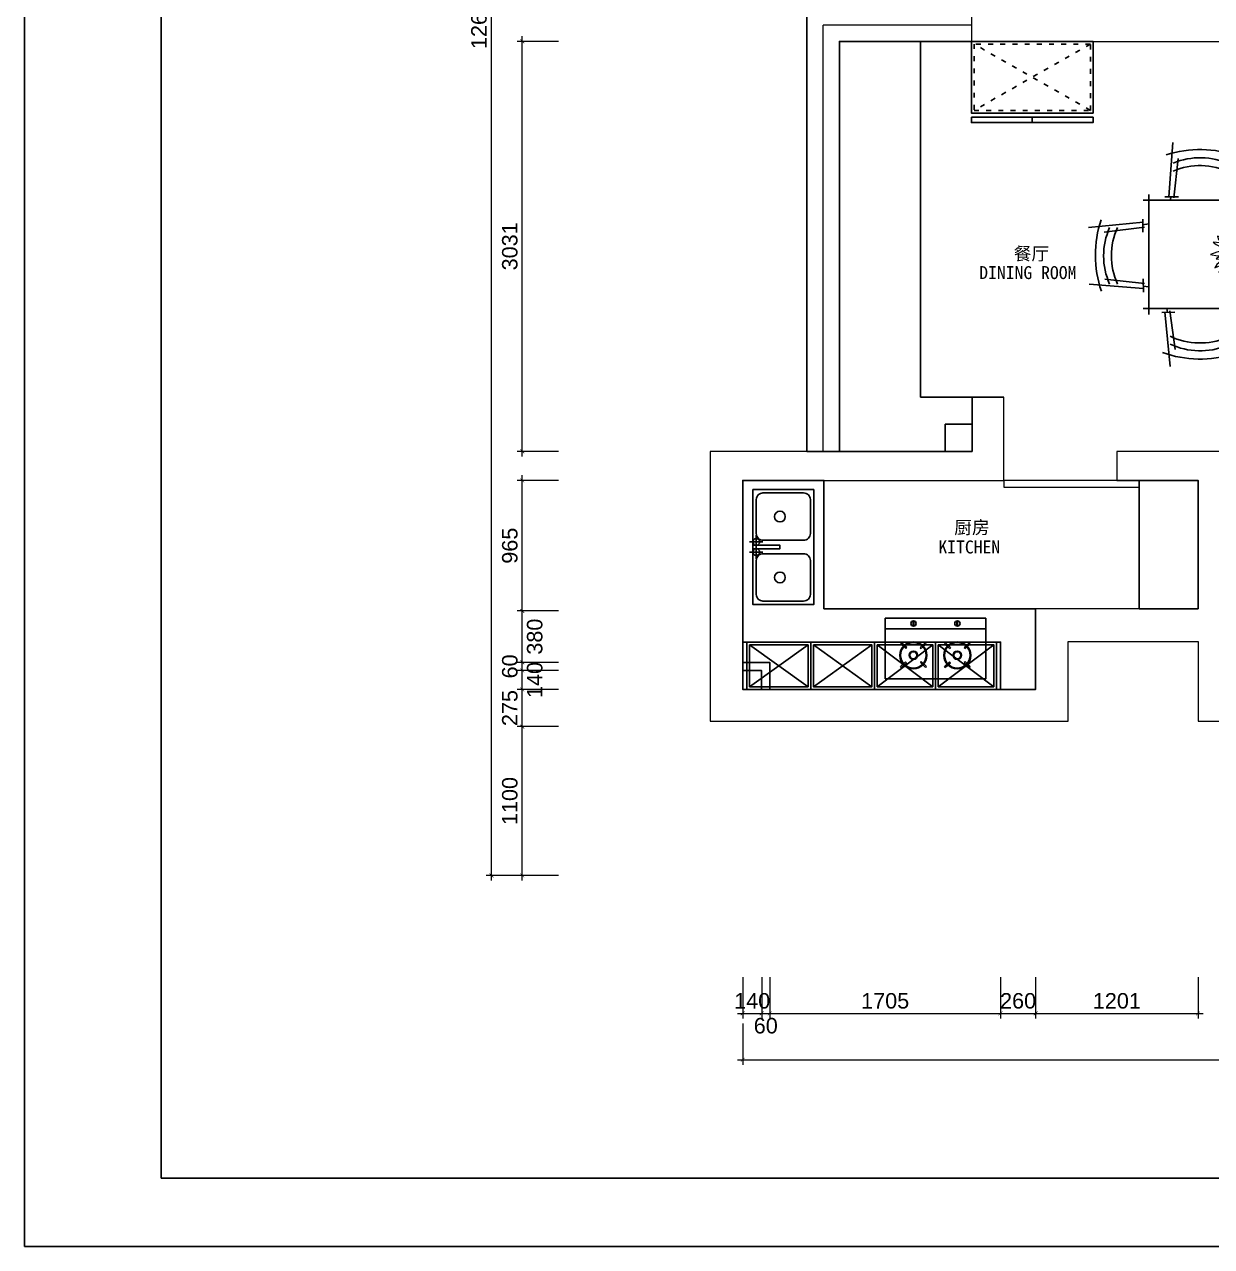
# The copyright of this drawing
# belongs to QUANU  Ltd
# Model space of a CAD drawing. Header units: millimetres. Extents: x 52288 to 100065, y -25566 to 18368.
# Drawn here: x 74865 to 83638, y 548 to 9581 of the extents above; entities that cross this region are included whole.
import ezdxf

# ---------------------------------------------------------------- set-up
doc = ezdxf.new("R2010")
doc.units = ezdxf.units.MM
doc.linetypes.add('ACAD_ISO03W100', pattern=[30, 12, -18])
doc.layers.get('0').update_dxf_attribs({"color": 255})
for name, color, linetype in [('FF-FIXT', 31, 'Continuous'), ('SH-尺寸标注', 32, 'Continuous'), ('图框', 4, 'Continuous')]:
    doc.layers.add(name, color=color, linetype=linetype)
for name, color, linetype, lineweight in [('QUOTE_DOOR', 2, 'Continuous', 13), ('QUOTE_TEXT', 4, 'Continuous', 13), ('QUOTE_WALL', 255, 'Continuous', 13), ('QUOTE_WINDOW', 60, 'Continuous', 13)]:
    doc.layers.add(name, color=color, linetype=linetype, lineweight=lineweight)
doc.styles.add('DIM', font='txt')
doc.styles.get("Standard").update_dxf_attribs({"font": 'arial.ttf'})
doc.dimstyles.new('D_16_2.35', dxfattribs={"dimtxt": 114.285719, "dimasz": 28.57143, "dimexe": 38.09524, "dimexo": 0, "dimgap": 0, "dimtad": 1, "dimdec": 0, "dimzin": 1, "dimdsep": 46, "dimtxsty": 'Standard', "dimblk": 'ARCHTICK', "dimcen": 0.09, "dimdle": 38.09524, "dimclrd": 32, "dimclre": 32, "dimclrt": 2, "dimadec": 0, "dimazin": 0, "dimtfac": 1, "dimtdec": 4, "dimtix": 1, "dimtmove": 2, "dimatfit": 3, "dimfxl": 268.57143, "dimfxlon": 1, "dimtolj": 1, "dimtzin": 0, "dimlwd": 9, "dimlwe": 9, "dimarcsym": 0})

# ---------------------------------------------------------------- blocks, each defined once
blk = doc.blocks.new('_Frame1752725')
at = {"layer": '图框', "linetype": 'Continuous'}
for p, q in [((32201, 1364), (32201, 43368)), ((34582, 2554), (34582, 42177)), ((90410, 2554), (34582, 2554)), ((91601, 1364), (32201, 1364))]:
    blk.add_line(p, q, dxfattribs=at)
blk = doc.blocks.new('_ArchTick')
at = {"color": 0, "linetype": 'ByBlock', "const_width": 0.15}
blk.add_lwpolyline([(-0.5, -0.5), (0.5, 0.5)], dxfattribs=at)
blk = doc.blocks.new('*D47')
at = {"layer": 'Defpoints', "color": 0, "linetype": 'Continuous', "transparency": 16777216}
for p in [(80172.9, 2197.6), (91758.9, 2197.6), (91758.9, 1929.1)]:
    blk.add_point(p, dxfattribs=at)
at = {"layer": 'SH-尺寸标注', "color": 32, "linetype": 'Continuous', "lineweight": 9, "transparency": 16777216}
for p, q in [((80172.9, 2197.6), (80172.9, 1891)), ((91758.9, 2197.6), (91758.9, 1891)), ((80134.8, 1929.1), (91797, 1929.1))]:
    blk.add_line(p, q, dxfattribs=at)
at = {"layer": 'SH-尺寸标注', "color": 32, "linetype": 'Continuous', "lineweight": 9, "transparency": 16777216, "xscale": 28.57142986910685, "yscale": 28.57142986910685, "zscale": 28.57142986910685, "rotation": 180}
blk.add_blockref('_ArchTick', (80172.9, 1929.1), dxfattribs=at)
at = {"layer": 'SH-尺寸标注', "color": 32, "linetype": 'Continuous', "lineweight": 9, "transparency": 16777216, "xscale": 28.57142986910685, "yscale": 28.57142986910685, "zscale": 28.57142986910685}
blk.add_blockref('_ArchTick', (91758.9, 1929.1), dxfattribs=at)
at = {"layer": 'SH-尺寸标注', "color": 2, "linetype": 'Continuous', "transparency": 16777216, "insert": (85965.9, 2021), "char_height": 114.29, "attachment_point": 5}
blk.add_mtext('\\A1;11586', dxfattribs=at)
blk = doc.blocks.new('*D48')
at = {"layer": 'Defpoints', "color": 0, "linetype": 'Continuous', "transparency": 16777216}
for p in [(78316.3, 15951.3), (78584.9, 15951.3), (78584.9, 3291.3)]:
    blk.add_point(p, dxfattribs=at)
at = {"layer": 'SH-尺寸标注', "color": 32, "linetype": 'Continuous', "lineweight": 9, "transparency": 16777216}
for p, q in [((78316.3, 3253.2), (78316.3, 15989.4)), ((78584.9, 15951.3), (78278.2, 15951.3)), ((78584.9, 3291.3), (78278.2, 3291.3))]:
    blk.add_line(p, q, dxfattribs=at)
at = {"layer": 'SH-尺寸标注', "color": 32, "linetype": 'Continuous', "lineweight": 9, "transparency": 16777216, "xscale": 28.57142986910685, "yscale": 28.57142986910685, "zscale": 28.57142986910685}
for p, rotation in [((78316.3, 15951.3), 90), ((78316.3, 3291.3), 270)]:
    blk.add_blockref('_ArchTick', p, dxfattribs=dict(at, rotation=rotation))
at = {"layer": 'SH-尺寸标注', "color": 2, "linetype": 'Continuous', "transparency": 16777216, "insert": (78224.3, 9621.3), "char_height": 114.29, "attachment_point": 5, "rotation": 90}
blk.add_mtext('\\A1;12660', dxfattribs=at)
blk = doc.blocks.new('*D50')
at = {"layer": 'Defpoints', "color": 0, "linetype": 'Continuous', "transparency": 16777216}
for p in [(78544.2, 4391.3), (78812.8, 4391.3), (78812.8, 3291.3)]:
    blk.add_point(p, dxfattribs=at)
at = {"layer": 'SH-尺寸标注', "color": 32, "linetype": 'Continuous', "lineweight": 9, "transparency": 16777216}
for p, q in [((78544.2, 3253.2), (78544.2, 4429.4)), ((78812.8, 4391.3), (78506.2, 4391.3)), ((78812.8, 3291.3), (78506.2, 3291.3))]:
    blk.add_line(p, q, dxfattribs=at)
at = {"layer": 'SH-尺寸标注', "color": 32, "linetype": 'Continuous', "lineweight": 9, "transparency": 16777216, "xscale": 28.57142986910685, "yscale": 28.57142986910685, "zscale": 28.57142986910685}
for p, rotation in [((78544.2, 4391.3), 90), ((78544.2, 3291.3), 270)]:
    blk.add_blockref('_ArchTick', p, dxfattribs=dict(at, rotation=rotation))
at = {"layer": 'SH-尺寸标注', "color": 2, "linetype": 'Continuous', "transparency": 16777216, "insert": (78452.3, 3841.3), "char_height": 114.29, "attachment_point": 5, "rotation": 90}
blk.add_mtext('\\A1;1100', dxfattribs=at)
blk = doc.blocks.new('*D51')
at = {"layer": 'Defpoints', "color": 0, "linetype": 'Continuous', "transparency": 16777216}
for p in [(78544.2, 4665.8), (78812.8, 4665.8), (78812.8, 4391.3)]:
    blk.add_point(p, dxfattribs=at)
at = {"layer": 'SH-尺寸标注', "color": 32, "linetype": 'Continuous', "lineweight": 9, "transparency": 16777216}
for p, q in [((78544.2, 4353.2), (78544.2, 4703.9)), ((78812.8, 4665.8), (78506.2, 4665.8)), ((78812.8, 4391.3), (78506.2, 4391.3))]:
    blk.add_line(p, q, dxfattribs=at)
at = {"layer": 'SH-尺寸标注', "color": 32, "linetype": 'Continuous', "lineweight": 9, "transparency": 16777216, "xscale": 28.57142986910685, "yscale": 28.57142986910685, "zscale": 28.57142986910685}
for p, rotation in [((78544.2, 4665.8), 90), ((78544.2, 4391.3), 270)]:
    blk.add_blockref('_ArchTick', p, dxfattribs=dict(at, rotation=rotation))
at = {"layer": 'SH-尺寸标注', "color": 2, "linetype": 'Continuous', "transparency": 16777216, "insert": (78452.3, 4528.6), "char_height": 114.29, "attachment_point": 5, "rotation": 90}
blk.add_mtext('\\A1;275', dxfattribs=at)
blk = doc.blocks.new('*D52')
at = {"layer": 'Defpoints', "color": 0, "linetype": 'Continuous', "transparency": 16777216}
for p in [(78544.2, 4806.3), (78812.8, 4806.3), (78812.8, 4665.8)]:
    blk.add_point(p, dxfattribs=at)
at = {"layer": 'SH-尺寸标注', "color": 32, "linetype": 'Continuous', "lineweight": 9, "transparency": 16777216}
for p, q in [((78812.8, 4806.3), (78506.2, 4806.3)), ((78544.2, 4627.7), (78544.2, 4844.4)), ((78812.8, 4665.8), (78506.2, 4665.8))]:
    blk.add_line(p, q, dxfattribs=at)
at = {"layer": 'SH-尺寸标注', "color": 32, "linetype": 'Continuous', "lineweight": 9, "transparency": 16777216, "xscale": 28.57142986910685, "yscale": 28.57142986910685, "zscale": 28.57142986910685}
for p, rotation in [((78544.2, 4806.3), 90), ((78544.2, 4665.8), 270)]:
    blk.add_blockref('_ArchTick', p, dxfattribs=dict(at, rotation=rotation))
at = {"layer": 'SH-尺寸标注', "color": 2, "linetype": 'Continuous', "transparency": 16777216, "insert": (78636.2, 4736.1), "char_height": 114.29, "attachment_point": 5, "rotation": 90}
blk.add_mtext('\\A1;140', dxfattribs=at)
blk = doc.blocks.new('*D53')
at = {"layer": 'Defpoints', "color": 0, "linetype": 'Continuous', "transparency": 16777216}
for p in [(78544.2, 4866.3), (78812.8, 4866.3), (78812.8, 4806.3)]:
    blk.add_point(p, dxfattribs=at)
at = {"layer": 'SH-尺寸标注', "color": 32, "linetype": 'Continuous', "lineweight": 9, "transparency": 16777216}
for p, q in [((78544.2, 4768.2), (78544.2, 4904.4)), ((78812.8, 4866.3), (78506.2, 4866.3)), ((78812.8, 4806.3), (78506.2, 4806.3))]:
    blk.add_line(p, q, dxfattribs=at)
at = {"layer": 'SH-尺寸标注', "color": 32, "linetype": 'Continuous', "lineweight": 9, "transparency": 16777216, "xscale": 28.57142986910685, "yscale": 28.57142986910685, "zscale": 28.57142986910685}
for p, rotation in [((78544.2, 4866.3), 90), ((78544.2, 4806.3), 270)]:
    blk.add_blockref('_ArchTick', p, dxfattribs=dict(at, rotation=rotation))
at = {"layer": 'SH-尺寸标注', "color": 2, "linetype": 'Continuous', "transparency": 16777216, "insert": (78452.3, 4836.3), "char_height": 114.29, "attachment_point": 5, "rotation": 90}
blk.add_mtext('\\A1;60', dxfattribs=at)
blk = doc.blocks.new('*D54')
at = {"layer": 'Defpoints', "color": 0, "linetype": 'Continuous', "transparency": 16777216}
for p in [(78544.2, 5246.3), (78812.8, 5246.3), (78812.8, 4866.3)]:
    blk.add_point(p, dxfattribs=at)
at = {"layer": 'SH-尺寸标注', "color": 32, "linetype": 'Continuous', "lineweight": 9, "transparency": 16777216}
for p, q in [((78812.8, 5246.3), (78506.2, 5246.3)), ((78544.2, 4828.2), (78544.2, 5284.4)), ((78812.8, 4866.3), (78506.2, 4866.3))]:
    blk.add_line(p, q, dxfattribs=at)
at = {"layer": 'SH-尺寸标注', "color": 32, "linetype": 'Continuous', "lineweight": 9, "transparency": 16777216, "xscale": 28.57142986910685, "yscale": 28.57142986910685, "zscale": 28.57142986910685}
for p, rotation in [((78544.2, 5246.3), 90), ((78544.2, 4866.3), 270)]:
    blk.add_blockref('_ArchTick', p, dxfattribs=dict(at, rotation=rotation))
at = {"layer": 'SH-尺寸标注', "color": 2, "linetype": 'Continuous', "transparency": 16777216, "insert": (78636.2, 5056.3), "char_height": 114.29, "attachment_point": 5, "rotation": 90}
blk.add_mtext('\\A1;380', dxfattribs=at)
blk = doc.blocks.new('*D55')
at = {"layer": 'Defpoints', "color": 0, "linetype": 'Continuous', "transparency": 16777216}
for p in [(78544.2, 6210.8), (78812.8, 6210.8), (78812.8, 5246.3)]:
    blk.add_point(p, dxfattribs=at)
at = {"layer": 'SH-尺寸标注', "color": 32, "linetype": 'Continuous', "lineweight": 9, "transparency": 16777216}
for p, q in [((78544.2, 5208.2), (78544.2, 6248.9)), ((78812.8, 6210.8), (78506.2, 6210.8)), ((78812.8, 5246.3), (78506.2, 5246.3))]:
    blk.add_line(p, q, dxfattribs=at)
at = {"layer": 'SH-尺寸标注', "color": 32, "linetype": 'Continuous', "lineweight": 9, "transparency": 16777216, "xscale": 28.57142986910685, "yscale": 28.57142986910685, "zscale": 28.57142986910685}
for p, rotation in [((78544.2, 6210.8), 90), ((78544.2, 5246.3), 270)]:
    blk.add_blockref('_ArchTick', p, dxfattribs=dict(at, rotation=rotation))
at = {"layer": 'SH-尺寸标注', "color": 2, "linetype": 'Continuous', "transparency": 16777216, "insert": (78452.3, 5728.6), "char_height": 114.29, "attachment_point": 5, "rotation": 90}
blk.add_mtext('\\A1;965', dxfattribs=at)
blk = doc.blocks.new('*D56')
at = {"layer": 'Defpoints', "color": 0, "linetype": 'Continuous', "transparency": 16777216}
for p in [(78544.2, 9456.3), (78812.8, 9456.3), (78812.8, 6425.8)]:
    blk.add_point(p, dxfattribs=at)
at = {"layer": 'SH-尺寸标注', "color": 32, "linetype": 'Continuous', "lineweight": 9, "transparency": 16777216}
for p, q in [((78544.2, 6387.7), (78544.2, 9494.4)), ((78812.8, 9456.3), (78506.2, 9456.3)), ((78812.8, 6425.8), (78506.2, 6425.8))]:
    blk.add_line(p, q, dxfattribs=at)
at = {"layer": 'SH-尺寸标注', "color": 32, "linetype": 'Continuous', "lineweight": 9, "transparency": 16777216, "xscale": 28.57142986910685, "yscale": 28.57142986910685, "zscale": 28.57142986910685}
for p, rotation in [((78544.2, 9456.3), 90), ((78544.2, 6425.8), 270)]:
    blk.add_blockref('_ArchTick', p, dxfattribs=dict(at, rotation=rotation))
at = {"layer": 'SH-尺寸标注', "color": 2, "linetype": 'Continuous', "transparency": 16777216, "insert": (78452.3, 7941.1), "char_height": 114.29, "attachment_point": 5, "rotation": 90}
blk.add_mtext('\\A1;3031', dxfattribs=at)
blk = doc.blocks.new('*D90')
at = {"layer": 'Defpoints', "color": 0, "linetype": 'Continuous', "transparency": 16777216}
for p in [(80172.9, 2540.6), (80313.4, 2540.6), (80313.4, 2272)]:
    blk.add_point(p, dxfattribs=at)
at = {"layer": 'SH-尺寸标注', "color": 32, "linetype": 'Continuous', "lineweight": 9, "transparency": 16777216}
for p, q in [((80172.9, 2540.6), (80172.9, 2233.9)), ((80313.4, 2540.6), (80313.4, 2233.9)), ((80134.8, 2272), (80351.5, 2272))]:
    blk.add_line(p, q, dxfattribs=at)
at = {"layer": 'SH-尺寸标注', "color": 32, "linetype": 'Continuous', "lineweight": 9, "transparency": 16777216, "xscale": 28.57142986910685, "yscale": 28.57142986910685, "zscale": 28.57142986910685, "rotation": 180}
blk.add_blockref('_ArchTick', (80172.9, 2272), dxfattribs=at)
at = {"layer": 'SH-尺寸标注', "color": 32, "linetype": 'Continuous', "lineweight": 9, "transparency": 16777216, "xscale": 28.57142986910685, "yscale": 28.57142986910685, "zscale": 28.57142986910685}
blk.add_blockref('_ArchTick', (80313.4, 2272), dxfattribs=at)
at = {"layer": 'SH-尺寸标注', "color": 2, "linetype": 'Continuous', "transparency": 16777216, "insert": (80243.1, 2364), "char_height": 114.29, "attachment_point": 5}
blk.add_mtext('\\A1;140', dxfattribs=at)
blk = doc.blocks.new('*D91')
at = {"layer": 'Defpoints', "color": 0, "linetype": 'Continuous', "transparency": 16777216}
for p in [(80313.4, 2540.6), (80373.4, 2540.6), (80373.4, 2272)]:
    blk.add_point(p, dxfattribs=at)
at = {"layer": 'SH-尺寸标注', "color": 32, "linetype": 'Continuous', "lineweight": 9, "transparency": 16777216}
for p, q in [((80313.4, 2540.6), (80313.4, 2233.9)), ((80373.4, 2540.6), (80373.4, 2233.9)), ((80275.3, 2272), (80411.5, 2272))]:
    blk.add_line(p, q, dxfattribs=at)
at = {"layer": 'SH-尺寸标注', "color": 32, "linetype": 'Continuous', "lineweight": 9, "transparency": 16777216, "xscale": 28.57142986910685, "yscale": 28.57142986910685, "zscale": 28.57142986910685, "rotation": 180}
blk.add_blockref('_ArchTick', (80313.4, 2272), dxfattribs=at)
at = {"layer": 'SH-尺寸标注', "color": 32, "linetype": 'Continuous', "lineweight": 9, "transparency": 16777216, "xscale": 28.57142986910685, "yscale": 28.57142986910685, "zscale": 28.57142986910685}
blk.add_blockref('_ArchTick', (80373.4, 2272), dxfattribs=at)
at = {"layer": 'SH-尺寸标注', "color": 2, "linetype": 'Continuous', "transparency": 16777216, "insert": (80343.4, 2180.1), "char_height": 114.29, "attachment_point": 5}
blk.add_mtext('\\A1;60', dxfattribs=at)
blk = doc.blocks.new('*D92')
at = {"layer": 'Defpoints', "color": 0, "linetype": 'Continuous', "transparency": 16777216}
for p in [(80373.4, 2540.6), (82078.4, 2540.6), (82078.4, 2272)]:
    blk.add_point(p, dxfattribs=at)
at = {"layer": 'SH-尺寸标注', "color": 32, "linetype": 'Continuous', "lineweight": 9, "transparency": 16777216}
for p, q in [((80373.4, 2540.6), (80373.4, 2233.9)), ((82078.4, 2540.6), (82078.4, 2233.9)), ((80335.3, 2272), (82116.5, 2272))]:
    blk.add_line(p, q, dxfattribs=at)
at = {"layer": 'SH-尺寸标注', "color": 32, "linetype": 'Continuous', "lineweight": 9, "transparency": 16777216, "xscale": 28.57142986910685, "yscale": 28.57142986910685, "zscale": 28.57142986910685, "rotation": 180}
blk.add_blockref('_ArchTick', (80373.4, 2272), dxfattribs=at)
at = {"layer": 'SH-尺寸标注', "color": 32, "linetype": 'Continuous', "lineweight": 9, "transparency": 16777216, "xscale": 28.57142986910685, "yscale": 28.57142986910685, "zscale": 28.57142986910685}
blk.add_blockref('_ArchTick', (82078.4, 2272), dxfattribs=at)
at = {"layer": 'SH-尺寸标注', "color": 2, "linetype": 'Continuous', "transparency": 16777216, "insert": (81225.9, 2364), "char_height": 114.29, "attachment_point": 5}
blk.add_mtext('\\A1;1705', dxfattribs=at)
blk = doc.blocks.new('*D93')
at = {"layer": 'Defpoints', "color": 0, "linetype": 'Continuous', "transparency": 16777216}
for p in [(82078.4, 2540.6), (82337.9, 2540.6), (82337.9, 2272)]:
    blk.add_point(p, dxfattribs=at)
at = {"layer": 'SH-尺寸标注', "color": 32, "linetype": 'Continuous', "lineweight": 9, "transparency": 16777216}
for p, q in [((82078.4, 2540.6), (82078.4, 2233.9)), ((82337.9, 2540.6), (82337.9, 2233.9)), ((82040.3, 2272), (82376, 2272))]:
    blk.add_line(p, q, dxfattribs=at)
at = {"layer": 'SH-尺寸标注', "color": 32, "linetype": 'Continuous', "lineweight": 9, "transparency": 16777216, "xscale": 28.57142986910685, "yscale": 28.57142986910685, "zscale": 28.57142986910685, "rotation": 180}
blk.add_blockref('_ArchTick', (82078.4, 2272), dxfattribs=at)
at = {"layer": 'SH-尺寸标注', "color": 32, "linetype": 'Continuous', "lineweight": 9, "transparency": 16777216, "xscale": 28.57142986910685, "yscale": 28.57142986910685, "zscale": 28.57142986910685}
blk.add_blockref('_ArchTick', (82337.9, 2272), dxfattribs=at)
at = {"layer": 'SH-尺寸标注', "color": 2, "linetype": 'Continuous', "transparency": 16777216, "insert": (82208.1, 2364), "char_height": 114.29, "attachment_point": 5}
blk.add_mtext('\\A1;260', dxfattribs=at)
blk = doc.blocks.new('*D94')
at = {"layer": 'Defpoints', "color": 0, "linetype": 'Continuous', "transparency": 16777216}
for p in [(82337.9, 2540.6), (83538.4, 2540.6), (83538.4, 2272)]:
    blk.add_point(p, dxfattribs=at)
at = {"layer": 'SH-尺寸标注', "color": 32, "linetype": 'Continuous', "lineweight": 9, "transparency": 16777216}
for p, q in [((82337.9, 2540.6), (82337.9, 2233.9)), ((83538.4, 2540.6), (83538.4, 2233.9)), ((82299.8, 2272), (83576.5, 2272))]:
    blk.add_line(p, q, dxfattribs=at)
at = {"layer": 'SH-尺寸标注', "color": 32, "linetype": 'Continuous', "lineweight": 9, "transparency": 16777216, "xscale": 28.57142986910685, "yscale": 28.57142986910685, "zscale": 28.57142986910685, "rotation": 180}
blk.add_blockref('_ArchTick', (82337.9, 2272), dxfattribs=at)
at = {"layer": 'SH-尺寸标注', "color": 32, "linetype": 'Continuous', "lineweight": 9, "transparency": 16777216, "xscale": 28.57142986910685, "yscale": 28.57142986910685, "zscale": 28.57142986910685}
blk.add_blockref('_ArchTick', (83538.4, 2272), dxfattribs=at)
at = {"layer": 'SH-尺寸标注', "color": 2, "linetype": 'Continuous', "transparency": 16777216, "insert": (82938.1, 2364), "char_height": 114.29, "attachment_point": 5}
blk.add_mtext('\\A1;1201', dxfattribs=at)
blk = doc.blocks.new('A$C707da596')
at = {"color": 4}
for p, q in [((939.3, 852.8), (908.3, 452)), ((1359.5, 857), (1399.1, 452.5)), ((1560, 852.8), (1529.1, 452)), ((1980.3, 857), (2019.8, 452.5)), ((977.4, 736.2), (944.9, 444)), ((1323.9, 730.7), (1362.6, 444.4)), ((1598.1, 736.2), (1565.6, 444)), ((1944.7, 730.7), (1983.4, 444.4)), ((762, 470.5), (762, -417)), ((979.6, 452.7), (880.1, 451.7)), ((924.9, 453.9), (922.2, 426.7)), ((1420.7, 457.2), (1325.3, 456.2)), ((1379.8, 458.5), (1383.7, 426.7)), ((1600.4, 452.7), (1500.8, 451.7)), ((1545.7, 453.9), (1542.9, 426.7)), ((2041.4, 457.2), (1946.1, 456.2)), ((2000.6, 458.5), (2004.5, 426.7)), ((2162, -417), (2162, 470.5)), ((2205.8, 426.7), (718.3, 426.7)), ((715.9, 287.2), (716.9, 191.8)), ((2208.1, 287.2), (2207.2, 191.8)), ((316.1, 226), (720.6, 265.6)), ((432.2, 190.4), (728.7, 229.1)), ((714.6, 246.3), (762, 252.1)), ((2209.4, 246.3), (2162, 252.1)), ((2491.9, 190.4), (2195.4, 229.1)), ((2608, 226), (2203.4, 265.6)), ((436.9, -156.1), (729.1, -188.6)), ((720.4, -153.9), (721.4, -253.4)), ((1440.5, -154.9), (1435.7, -164.7)), ((2487.2, -156.1), (2194.9, -188.6)), ((2203.6, -153.9), (2202.6, -253.4)), ((320.3, -194.2), (721.1, -225.2)), ((719.3, -208.6), (762, -213)), ((2204.8, -208.6), (2162, -213)), ((2603.7, -194.2), (2203, -225.2)), ((718.3, -373.3), (2205.8, -373.3)), ((857.9, -402.3), (953.2, -401.4)), ((919, -802.2), (879.5, -397.6)), ((898.8, -403.6), (895, -373.3)), ((954.7, -675.8), (915.9, -389.6)), ((1299, -397.9), (1398.5, -396.8)), ((1301.2, -681.4), (1333.7, -389.1)), ((1339.3, -797.9), (1370.2, -397.2)), ((1353.7, -399), (1356.3, -373.3)), ((1478.6, -402.3), (1574, -401.4)), ((1539.8, -802.2), (1500.2, -397.6)), ((1519.5, -403.6), (1515.8, -373.3)), ((1575.4, -675.8), (1536.7, -389.6)), ((1919.7, -397.9), (2019.2, -396.8)), ((1921.9, -681.4), (1954.4, -389.1)), ((1960, -797.9), (1991, -397.2)), ((1974.4, -399), (1977, -373.3))]:
    blk.add_line(p, q, dxfattribs=at)
at = {"color": 4, "lineweight": 5}
for p, q in [((1339.6, 212.8), (1333.1, 191.7)), ((1333.1, 191.7), (1338.8, 142.7)), ((1359.8, 172.1), (1339.6, 212.8)), ((1398.5, 226.3), (1380.7, 151.8)), ((1417.4, 188.4), (1398.5, 226.3)), ((1402.6, 109.6), (1413, 183.4)), ((1413, 183.4), (1427.6, 200)), ((1439.7, 185.7), (1422.7, 142)), ((1427.6, 200), (1444.5, 212.8)), ((1450.2, 222.6), (1439.7, 185.7)), ((1444.5, 212.8), (1450.2, 222.6)), ((1451.8, 172.1), (1487.3, 221.1)), ((1487.3, 221.1), (1488.1, 173.6)), ((1308.1, 108.8), (1236.2, 116.3)), ((1236.2, 116.3), (1258, 99.8)), ((1258, 99.8), (1305.7, 77.9)), ((1304.1, 148.7), (1267.7, 160.8)), ((1267.7, 160.8), (1275, 135.9)), ((1275, 135.9), (1300.8, 110.3)), ((1331.5, 132.2), (1304.1, 148.7)), ((1358.1, 80.2), (1308.1, 108.8)), ((1360.5, 107), (1331.5, 132.2)), ((1338.8, 142.7), (1369.4, 92.2)), ((1384.8, 145), (1359.8, 172.1)), ((1369.4, 92.2), (1413.5, 31.3)), ((1400.1, 119.4), (1384.8, 145)), ((1406.6, 76.4), (1400.1, 119.4)), ((1411.4, 90.7), (1408.4, 63.4)), ((1422.7, 142), (1411.4, 90.7)), ((1457.5, 128.4), (1418.1, 49)), ((1420.3, 57.6), (1429.2, 123.1)), ((1429.2, 123.1), (1451.8, 172.1)), ((1459.9, 100.5), (1441.3, 66.6)), ((1451.7, 49), (1484.9, 92.2)), ((1488.1, 173.6), (1457.5, 128.4)), ((1480.9, 139.7), (1459.9, 100.5)), ((1509.1, 164.6), (1480.9, 139.7)), ((1484.9, 92.2), (1509.1, 132.2)), ((1560.8, 91.5), (1488.1, 65.9)), ((1536.6, 135.9), (1500.2, 87)), ((1505.8, 72.1), (1548.7, 102.8)), ((1543, 178.1), (1509.1, 164.6)), ((1509.1, 132.2), (1527.7, 161.5)), ((1527.7, 161.5), (1543, 178.1)), ((1565.6, 154), (1536.6, 135.9)), ((1548.7, 102.8), (1565.6, 154)), ((1597.1, 98.3), (1560.8, 91.5)), ((1591.5, 84.7), (1597.1, 98.3)), ((1263.7, 44), (1216.9, 25.9)), ((1216.9, 25.9), (1269.3, 16.1)), ((1292, 16.1), (1259.7, -6.5)), ((1300.8, 53), (1263.7, 44)), ((1269.3, 16.1), (1318.6, 17.6)), ((1356.5, 47.8), (1300.8, 53)), ((1305.7, 77.9), (1413.5, 31.3)), ((1318.6, 17.6), (1358.1, 28.9)), ((1413.5, 31.3), (1343.6, -2.7)), ((1413.5, 31.3), (1356.5, 47.8)), ((1413.5, 31.3), (1358.1, 80.2)), ((1358.1, 28.9), (1413.5, 31.3)), ((1382.4, -72.8), (1413.5, 31.3)), ((1387.2, -0.5), (1413.5, 31.3)), ((1413.5, 31.3), (1406.6, 76.4)), ((1441.3, 66.6), (1413.5, 31.3)), ((1488.1, 65.9), (1413.5, 31.3)), ((1413.5, 31.3), (1420.3, 57.6)), ((1413.5, 31.3), (1447, 38)), ((1413.5, 31.3), (1439.7, 25.9)), ((1434.9, 9.3), (1413.5, 31.3)), ((1413.5, 31.3), (1434.9, -64.5)), ((1415.5, -28.3), (1413.5, 31.3)), ((1435.7, -34.4), (1413.5, 31.3)), ((1447.8, -9.5), (1434.9, 9.3)), ((1439.7, 25.9), (1485.7, 6.3)), ((1447, 38), (1515.6, 30.4)), ((1492.2, 13.9), (1448.7, 22.1)), ((1465.5, 35.9), (1498.6, 50.8)), ((1518.8, -2), (1471.5, 17.9)), ((1500.2, 87), (1476.8, 61.3)), ((1485.7, 6.3), (1503.5, -36.6)), ((1488.1, 1), (1536.6, -39.6)), ((1535.8, 12.4), (1492.2, 13.9)), ((1498.6, 50.8), (1554.3, 56.8)), ((1515.6, 30.4), (1555.9, 31.9)), ((1531.8, 12.5), (1564, -14)), ((1581.8, 15.4), (1535.8, 12.4)), ((1554.3, 56.8), (1591.5, 84.7)), ((1555.9, 31.9), (1600.4, 25.2)), ((1610, 21.4), (1581.8, 15.4)), ((1600.4, 25.2), (1610, 21.4)), ((1262.9, -48.7), (1250, -73.5)), ((1250, -73.5), (1270.1, -63.8)), ((1259.7, -6.5), (1309.7, -9.5)), ((1309.7, -9.5), (1262.9, -48.7)), ((1270.1, -63.8), (1308.9, -47.2)), ((1296.8, -69.8), (1277.4, -107.5)), ((1313.7, -38.1), (1296.8, -69.8)), ((1298.4, -93.9), (1335.5, -63.8)), ((1309.7, -10.2), (1345.2, -1.2)), ((1343.6, -2.7), (1313.7, -38.1)), ((1335.5, -63.8), (1367, -32.1)), ((1360.6, -69), (1347.7, -106.7)), ((1380.8, -10.6), (1360.6, -69)), ((1361.4, -114.2), (1382.4, -72.8)), ((1367, -32.1), (1387.2, -0.5)), ((1389.6, -100.7), (1401.6, -8.3)), ((1413.9, -112), (1414.7, -75)), ((1414.7, -75), (1415.5, -28.3)), ((1434.9, -64.5), (1447, -97.7)), ((1443.7, -57), (1435.7, -34.4)), ((1452.6, -82.6), (1443.7, -57)), ((1473.6, -32.9), (1447.8, -9.5)), ((1473.6, -119.5), (1452.6, -82.6)), ((1462.8, -23.1), (1482.5, -60)), ((1488.9, -44.9), (1473.6, -32.9)), ((1482.5, -60), (1490.6, -106)), ((1522.9, -75.8), (1488.9, -44.9)), ((1536.6, -39.6), (1500.2, -30.6)), ((1503.5, -36.6), (1540.6, -69.8)), ((1565.6, -30.6), (1518.8, -2)), ((1572.9, -84.9), (1522.9, -75.8)), ((1540.6, -69.8), (1572.9, -84.9)), ((1564, -14), (1587.4, -26.8)), ((1587.4, -35.1), (1565.6, -30.6)), ((1587.4, -26.8), (1601.2, -26.1)), ((1601.2, -26.1), (1587.4, -35.1)), ((1277.4, -107.5), (1298.4, -93.9)), ((1347.7, -106.7), (1339.6, -149.7)), ((1339.6, -149.7), (1361.4, -114.2)), ((1384, -141.4), (1389.6, -100.7)), ((1403.4, -164.7), (1384, -141.4)), ((1414.2, -96.2), (1397.7, -143.6)), ((1397.7, -143.6), (1403.4, -164.7)), ((1427.6, -144.4), (1413.9, -112)), ((1435.7, -164.7), (1427.6, -144.4)), ((1445.3, -124), (1440.5, -154.9)), ((1447, -97.7), (1445.3, -124)), ((1495.4, -146.6), (1473.6, -119.5)), ((1490.6, -106), (1495.4, -146.6))]:
    blk.add_line(p, q, dxfattribs=at)
at = {"color": 4}
for centre, radius, start, end in [((1139.4, -20.9), 822.6, 70.28612, 107.71963), ((1138.5, 229.6), 511.5, 64.42756, 112.75493), ((1760.1, -20.9), 822.6, 70.28612, 107.71963), ((1759.2, 229.6), 511.5, 64.42756, 112.75493), ((1139.1, 171.4), 511.5, 64.42756, 112.75493), ((1759.8, 171.4), 511.5, 64.42756, 112.75493), ((1188.8, 21.1), 822.3, 161.40086, 198.83986), ((1735.3, 21.1), 822.3, 341.16014, 18.59914), ((938.2, 16.4), 511.2, 155.82922, 204.17078), ((996.4, 17), 511.2, 155.82922, 204.17078), ((1927.6, 17), 511.2, 335.82922, 24.17078), ((1985.8, 16.4), 511.2, 335.82922, 24.17078), ((1139.5, -116.5), 511.5, 244.42756, 292.75493), ((1760.3, -116.5), 511.5, 244.42756, 292.75493), ((1139.2, 75.8), 822.6, 250.28612, 287.71963), ((1140.1, -174.7), 511.5, 244.42756, 292.75493), ((1759.9, 75.8), 822.6, 250.28612, 287.71963), ((1760.8, -174.7), 511.5, 244.42756, 292.75493)]:
    blk.add_arc(centre, radius, start, end, dxfattribs=at)
at = {"color": 4, "lineweight": 5, "style": 'DIM', "flags": 1}
for tag in ['XVALUE', 'YVALUE']:
    blk.add_attdef(tag, (1413.5, 31.3), '', height=0.00258, rotation=270, dxfattribs=at)
blk = doc.blocks.new('做成ACAD TuKuai0343')
at = {"color": 8}
blk.add_line((-312.5, 0), (-137.5, 0), dxfattribs=at)
at = {"color": 4}
for p, q in [((-37.5, 25), (-37.5, -75)), ((37.5, 25), (37.5, -75)), ((87.5, -25), (-87.5, -25))]:
    blk.add_line(p, q, dxfattribs=at)
for points in [[(425, -450), (425, 0), (-425, 0), (-425, -450), (425, -450)], [(12.5, 0), (12.5, -200), (-12.5, -200), (-12.5, 0), (12.5, 0)]]:
    blk.add_lwpolyline(points, dxfattribs=at)
at = {"color": 8}
for points in [[(-400, -375, 0.414214), (-350, -425), (-100, -425, 0.414214), (-50, -375), (-50, -75, 0.414214), (-100, -25), (-350, -25, 0.414214), (-400, -75)], [(400, -375, -0.414214), (350, -425), (100, -425, -0.414214), (50, -375), (50, -75, -0.414214), (100, -25), (350, -25, -0.414214), (400, -75)]]:
    blk.add_lwpolyline(points, format="xyb", close=True, dxfattribs=at)
at = {"color": 4}
for centre in [(-37.5, -25), (37.5, -25)]:
    blk.add_circle(centre, 25, dxfattribs=at)
at = {"color": 8}
for centre in [(-225, -200), (225, -200)]:
    blk.add_circle(centre, 40, dxfattribs=at)
blk = doc.blocks.new('TGHYT')
at = {"color": 8}
for p, q in [((26886, 4414.4), (26848.6, 4450.4)), ((26892.7, 4421.8), (26855.5, 4457.6)), ((26995.9, 4422.3), (27033.2, 4458.1)), ((27002.7, 4415), (27040.1, 4450.9)), ((27210.5, 4414.4), (27173.1, 4450.4)), ((27217.3, 4421.8), (27180.1, 4457.6)), ((27320.5, 4422.3), (27357.7, 4458.1)), ((27327.3, 4415), (27364.6, 4450.9)), ((26850.5, 4282.6), (26887.7, 4318.4)), ((26857.4, 4275.3), (26894.8, 4311.2)), ((27031.2, 4274.8), (26993.9, 4310.7)), ((27038.2, 4282), (27001, 4317.8)), ((27175, 4282.6), (27212.3, 4318.4)), ((27182, 4275.3), (27219.3, 4311.2)), ((27355.8, 4274.8), (27318.4, 4310.7)), ((27362.7, 4282), (27325.5, 4317.8)), ((26941.8, 4112.9), (26941.8, 4152.4)), ((26946.8, 4113.1), (26946.8, 4152.3)), ((27266.3, 4112.9), (27266.3, 4152.4)), ((27271.3, 4113.1), (27271.3, 4152.3))]:
    blk.add_line(p, q, dxfattribs=at)
at = {"color": 4}
blk.add_line((27476.9, 4172.6), (26733.1, 4172.6), dxfattribs=at)
blk.add_lwpolyline([(26733.1, 4094.2), (27476.9, 4094.2), (27476.9, 4540.8), (26733.1, 4540.8)], close=True, dxfattribs=at)
at = {"color": 8}
for centre, radius in [((26944.6, 4367.5), 100), ((26944.6, 4367.5), 95), ((27269.2, 4367.5), 100), ((27269.2, 4367.5), 95), ((26944.6, 4367.5), 31.3), ((26944.6, 4367.5), 26.3), ((27269.2, 4367.5), 31.3), ((27269.2, 4367.5), 26.3), ((26943.8, 4132.7), 19.8), ((27268.3, 4132.7), 19.8)]:
    blk.add_circle(centre, radius, dxfattribs=at)
for centre, radius, start, end in [((26944.6, 4367.5), 126.7, 134.67564, 139.19964), ((26944.6, 4367.5), 126.7, 41.16386, 45.68755), ((27269.2, 4367.5), 126.7, 134.67564, 139.19964), ((27269.2, 4367.5), 126.7, 41.16386, 45.68755), ((26944.6, 4367.5), 75.1, 133.6762, 141.30987), ((26944.6, 4367.5), 75.1, 39.30452, 46.93668), ((27269.2, 4367.5), 75.1, 133.6762, 141.30987), ((27269.2, 4367.5), 75.1, 39.30452, 46.93668), ((26944.6, 4367.5), 126.7, 222.04986, 226.57356), ((26944.6, 4367.5), 75.1, 220.80073, 228.43289), ((26944.6, 4367.5), 75.1, 310.95271, 318.58638), ((26944.6, 4367.5), 126.7, 313.06294, 317.58695), ((27269.2, 4367.5), 126.7, 222.04986, 226.57356), ((27269.2, 4367.5), 75.1, 220.80073, 228.43289), ((27269.2, 4367.5), 75.1, 310.95271, 318.58638), ((27269.2, 4367.5), 126.7, 313.06294, 317.58695)]:
    blk.add_arc(centre, radius, start, end, dxfattribs=at)
blk = doc.blocks.new('A$Cbed49e11')
at = {"color": 250, "linetype": 'ACAD_ISO03W100', "ltscale": 3}
for p, q in [((177.8, 1033.6), (-682.2, 543.6)), ((177.8, 543.6), (-682.2, 1033.6))]:
    blk.add_line(p, q, dxfattribs=at)
at = {"color": 4}
for points in [[(197.8, 1053.6), (-702.2, 1053.6), (-702.2, 523.6), (197.8, 523.6)], [(-702.2, 493.6), (-252.2, 493.6), (-252.2, 453.6), (-702.2, 453.6)], [(197.8, 493.6), (-252.2, 493.6), (-252.2, 453.6), (197.8, 453.6)]]:
    blk.add_lwpolyline(points, close=True, dxfattribs=at)
at = {"color": 8, "linetype": 'ACAD_ISO03W100', "ltscale": 3}
blk.add_lwpolyline([(177.8, 1033.6), (-682.2, 1033.6), (-682.2, 543.6), (177.8, 543.6)], close=True, dxfattribs=at)

msp = doc.modelspace()

# ---------------------------------------------------------------- linework, layer by layer
at = {"color": 8}
for p, q in [((80223.9, 4995.8), (80655.9, 4685.8)), ((80655.9, 4995.8), (80223.9, 4685.8)), ((80695.9, 4995.8), (81127.9, 4685.8)), ((81127.9, 4995.8), (80695.9, 4685.8)), ((81167.9, 4686.3), (81577.9, 4996.3)), ((81167.9, 4996.3), (81577.9, 4686.3)), ((81617.9, 4686.3), (82027.9, 4996.3)), ((81617.9, 4996.3), (82027.9, 4686.3))]:
    msp.add_line(p, q, dxfattribs=at)
at = {"color": 4}
for points in [[(81487.9, 9456.3), (80887.9, 9456.3), (80887.9, 6425.8), (81487.9, 6425.8)], [(81487.9, 6826.3), (81487.9, 9456.3)], [(81487.9, 6425.8), (81868.4, 6425.8), (81868.4, 6826.3), (81487.9, 6826.3)], [(80572.9, 4666.3), (80572.9, 4665.8), (80172.9, 4665.8), (80172.9, 6211.3), (80772.9, 6211.3), (80772.9, 5261.3)], [(80772.9, 5261.3), (82337.9, 5261.3), (82337.9, 4666.3), (80572.9, 4666.3)]]:
    msp.add_lwpolyline(points, dxfattribs=at)
for points in [[(83538.4, 5261.3), (83103.4, 5261.3), (83103.4, 6211.3), (83538.4, 6211.3)], [(80172.9, 4665.8), (82078.4, 4665.8), (82078.4, 5015.8), (80172.9, 5015.8)], [(80203.9, 5015.8), (80675.9, 5015.8), (80675.9, 4665.8), (80203.9, 4665.8)], [(80675.9, 5015.8), (81147.9, 5015.8), (81147.9, 4665.8), (80675.9, 4665.8)], [(81147.9, 5016.3), (81597.9, 5016.3), (81597.9, 4666.3), (81147.9, 4666.3)], [(81597.9, 5016.3), (82047.9, 5016.3), (82047.9, 4666.3), (81597.9, 4666.3)]]:
    msp.add_lwpolyline(points, close=True, dxfattribs=at)
at = {"color": 8}
for points in [[(80223.9, 4995.8), (80655.9, 4995.8), (80655.9, 4685.8), (80223.9, 4685.8)], [(80695.9, 4995.8), (81127.9, 4995.8), (81127.9, 4685.8), (80695.9, 4685.8)], [(81167.9, 4996.3), (81577.9, 4996.3), (81577.9, 4686.3), (81167.9, 4686.3)], [(81617.9, 4996.3), (82027.9, 4996.3), (82027.9, 4686.3), (81617.9, 4686.3)]]:
    msp.add_lwpolyline(points, close=True, dxfattribs=at)
for points in [[(80372.9, 4665.8), (80372.9, 4865.8), (80172.9, 4865.8)], [(80312.9, 4665.8), (80312.9, 4805.8), (80172.9, 4805.8)]]:
    msp.add_lwpolyline(points)
at = {"layer": 'QUOTE_DOOR', "color": 2}
msp.add_lwpolyline([(82103.4, 6161.3), (83103.4, 6161.3), (83103.4, 6211.3), (82103.4, 6211.3)], close=True, dxfattribs=at)
at = {"layer": 'QUOTE_WALL', "color": 255, "linetype": 'Continuous'}
for p, q in [((80647.9, 9696.3), (80647.9, 6425.8)), ((81868.4, 6826.3), (81868.4, 6626.3)), ((82103.4, 6826.3), (81868.4, 6826.3)), ((82103.4, 6441.3), (82103.4, 6826.3)), ((81868.4, 6566.3), (81868.4, 6441.3)), ((79932.9, 6425.8), (79932.9, 6211.3)), ((80172.9, 6425.8), (79932.9, 6425.8)), ((81668.4, 6425.8), (80172.9, 6425.8)), ((80647.9, 6425.8), (80887.9, 6425.8)), ((81868.4, 6425.8), (81728.4, 6425.8)), ((81868.4, 6441.3), (81868.4, 6425.8)), ((82103.4, 6211.3), (82103.4, 6441.3)), ((85288.9, 6425.8), (83538.4, 6425.8)), ((79932.9, 6211.3), (79932.9, 5246.3)), ((80172.9, 6211.3), (80172.9, 6210.8)), ((80172.9, 6210.8), (81985.9, 6210.8)), ((81985.9, 6211.3), (82103.4, 6211.3)), ((81985.9, 6210.8), (81985.9, 6211.3)), ((83538.4, 6211.3), (83538.4, 5261.3)), ((79932.9, 5246.3), (79932.9, 4665.8)), ((82337.9, 5261.3), (82337.9, 5021.3)), ((83538.4, 5261.3), (82337.9, 5261.3)), ((82337.9, 5021.3), (82337.9, 4665.8)), ((82577.9, 5021.3), (83538.4, 5021.3)), ((82577.9, 4430.8), (82577.9, 5021.3)), ((83538.4, 5021.3), (83538.4, 4671.3)), ((79932.9, 4665.8), (79932.9, 4430.8)), ((80313.4, 4665.8), (80172.9, 4665.8)), ((83538.4, 4671.3), (83538.4, 4431.3)), ((79932.9, 4430.8), (82577.9, 4430.8)), ((83538.4, 4431.3), (83808.4, 4431.3))]:
    msp.add_line(p, q, dxfattribs=at)
at = {"layer": 'QUOTE_WALL', "color": 255}
msp.add_line((80887.9, 9456.3), (85318.9, 9456.3), dxfattribs=at)
at = {"layer": 'QUOTE_WALL'}
for p, q in [((81868.4, 6626.3), (81668.4, 6626.3)), ((81668.4, 6626.3), (81668.4, 6425.8)), ((81868.4, 6566.3), (81868.4, 6626.3)), ((81668.4, 6425.8), (81728.4, 6425.8)), ((80172.9, 4865.8), (80172.9, 6210.8)), ((80172.9, 4805.8), (80172.9, 4865.8)), ((80172.9, 4665.8), (80172.9, 4805.8)), ((80172.9, 4665.8), (82337.9, 4665.8))]:
    msp.add_line(p, q, dxfattribs=at)
msp.add_lwpolyline([(80887.9, 9456.3), (80887.9, 6425.8), (81668.4, 6425.8), (81668.4, 6626.3), (81868.4, 6626.3), (81868.4, 6826.3), (82103.4, 6826.3)], dxfattribs=at)
at = {"layer": 'QUOTE_WALL', "color": 7}
msp.add_lwpolyline([(83538.4, 6425.8), (82938.4, 6425.8), (82938.4, 6211.3), (83538.4, 6211.3)], dxfattribs=at)
at = {"layer": 'QUOTE_WINDOW', "color": 60}
for p in [(81862.9, 9576.3), (80767.9, 6425.8)]:
    msp.add_line(p, (80767.9, 9576.3), dxfattribs=at)
msp.add_lwpolyline([(81862.9, 9696.3), (81862.9, 9456.3), (80887.9, 9456.3), (80887.9, 6425.8), (80647.9, 6425.8), (80647.9, 9696.3), (81862.9, 9696.3)], dxfattribs=at)

# ---------------------------------------------------------------- block references
at = {"color": 4}
msp.add_blockref('A$Cbed49e11', (82565.1, 8402.7), dxfattribs=at)
msp.add_blockref('A$C707da596', (82413.1, 7854.9))
at = {"color": 42, "rotation": 180}
msp.add_blockref('TGHYT', (108703.4, 9286.2), dxfattribs=at)
at = {"layer": 'FF-FIXT', "linetype": 'Continuous', "ltscale": 1000, "rotation": 90}
msp.add_blockref('做成ACAD TuKuai0343', (80248, 5718.9), dxfattribs=at)
at = {"layer": '图框', "color": 7, "xscale": 0.4242424368858339, "yscale": 0.4242424368858339}
msp.add_blockref('_Frame1752725', (61204, -30.1), dxfattribs=at)

# ---------------------------------------------------------------- texts
at = {"layer": 'QUOTE_TEXT', "color": 4, "char_height": 96, "attachment_point": 1}
for s, width, insert in [('{\\fSimSun|b0|i0|c134|p2;餐厅}', 932.067, (82175.6, 7935.3)), ('{\\fSimSun|b0|i0|c134|p2;DINING ROOM}', 1666.794, (81921, 7795.1)), ('{\\fSimSun|b0|i0|c134|p2;厨房}', 932.067, (81736.3, 5911.9)), ('{\\fSimSun|b0|i0|c134|p2;KITCHEN }', 1666.794, (81619.1, 5767.3))]:
    msp.add_mtext_dynamic_manual_height_columns(s, width=width, gutter_width=15, heights=[0], dxfattribs=dict(at, insert=insert))

# ---------------------------------------------------------------- dimensions: what is measured, and where the dimension line sits
at = {"layer": 'SH-尺寸标注', "color": 32, "linetype": 'Continuous'}
for base, p1, p2, angle, picture, middle, dimtype in [((78316.3, 15951.3), (78584.9, 3291.3), (78584.9, 15951.3), 90, '*D48', (78224.3, 9621.3), 160), ((78544.2482976, 9456.3136572), (78812.8197275, 6425.8136572), (78812.8197275, 9456.3136572), 90, '*D56', (78452.2797918, 7941.0636572), 160), ((78544.2483, 6210.8137), (78812.8197, 5246.3129), (78812.8197, 6210.8137), 90, '*D55', (78452.2798, 5728.5633), 161), ((78544.2, 5246.3), (78812.8, 4866.3), (78812.8, 5246.3), 90, '*D54', (78636.2, 5056.3), 161), ((78544.2, 4866.3), (78812.8, 4806.3), (78812.8, 4866.3), 90, '*D53', (78452.3, 4836.3), 161), ((78544.2483, 4806.3128), (78812.8197, 4665.8137), (78812.8197, 4806.3128), 90, '*D52', (78636.2168, 4736.0632), 161), ((78544.2482976, 4665.8136572), (78812.8197275, 4391.3136572), (78812.8197275, 4665.8136572), 90, '*D51', (78452.2797918, 4528.5636572), 160), ((78544.2, 4391.3), (78812.8, 3291.3), (78812.8, 4391.3), 90, '*D50', (78452.3, 3841.3), 160), ((80313.3981, 2272.0331), (80172.8984, 2540.6046), (80313.3981, 2540.6046), 0, '*D90', (80243.1483, 2364.0017), 161), ((80373.4, 2272), (80313.4, 2540.6), (80373.4, 2540.6), 0, '*D91', (80343.4, 2180.1), 161), ((82078.4, 2272), (80373.4, 2540.6), (82078.4, 2540.6), 0, '*D92', (81225.9, 2364), 161), ((82337.8984, 2272.0331), (82078.3981, 2540.6046), (82337.8984, 2540.6046), 0, '*D93', (82208.1483, 2364.0017), 161), ((83538.3984287, 2272.0331491), (82337.8984287, 2540.604579), (83538.3984287, 2540.604579), 0, '*D94', (82938.1484287, 2364.0016549), 161)]:
    dim = msp.add_linear_dim(base=base, p1=p1, p2=p2, angle=angle, dimstyle='D_16_2.35', override={"dimscale": 1, "dimclrt": 2}, dxfattribs=at)
    dim.commit()
    dim.dimension.update_dxf_attribs({"geometry": picture, "text_midpoint": middle, "dimtype": dimtype})
dim = msp.add_linear_dim(base=(91758.9, 1929.1), p1=(80172.9, 2197.6), p2=(91758.9, 2197.6), dimstyle='D_16_2.35', override={"dimscale": 1, "dimclrt": 2}, dxfattribs=at)
dim.commit()
dim.dimension.update_dxf_attribs({"geometry": '*D47', "text_midpoint": (85965.9, 2021), "dimtype": 160})

doc.saveas('drawing.dxf')
